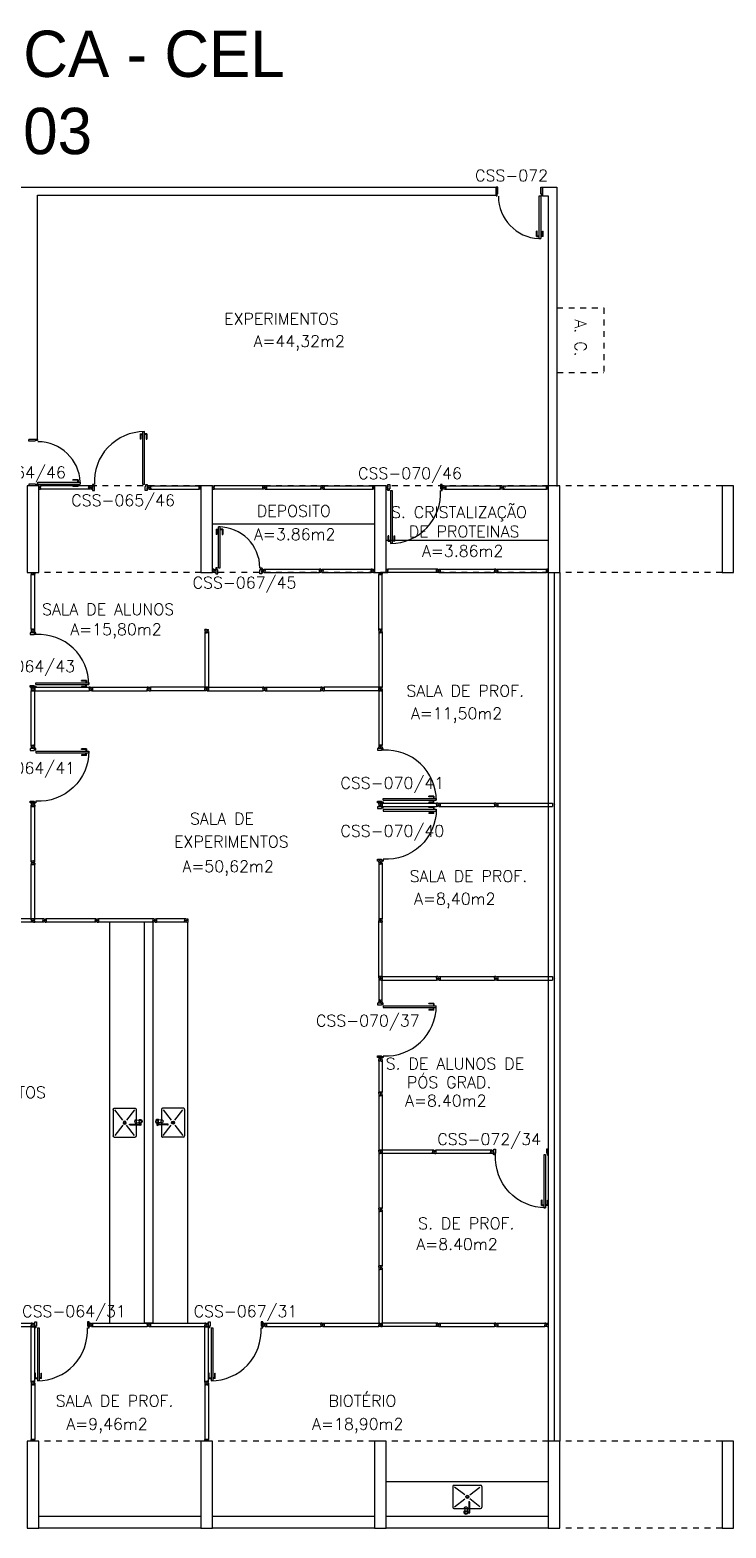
# Model space of a CAD drawing. Extents: x -248 to -11, y 347 to 447.
# Drawn here: x -171.22 to -159.2, y 389.07 to 414.95 of the extents above; entities that cross this region are included whole.
import ezdxf
from ezdxf.enums import TextEntityAlignment as Align

# ---------------------------------------------------------------- set-up
doc = ezdxf.new("R2010")
doc.units = 0
doc.header["$LTSCALE"] = 0.02
doc.header["$MEASUREMENT"] = 0
doc.linetypes.add('HIDDEN2', pattern=[0.1875, 0.125, -0.0625])
doc.layers.get('0').update_dxf_attribs({"linetype": 'CONTINUOUS'})
for name, color, linetype in [('ALV', 2, 'CONTINUOUS'), ('AREA', 2, 'CONTINUOUS'), ('BANC', 2, 'CONTINUOUS'), ('DIV', 2, 'CONTINUOUS'), ('EQUIP', 1, 'CONTINUOUS'), ('ESQ', 1, 'CONTINUOUS'), ('ESTR', 3, 'CONTINUOUS'), ('PROJ', 1, 'HIDDEN2'), ('TEXTO', 2, 'CONTINUOUS'), ('TEXTO-ENDEREÇO', 2, 'CONTINUOUS'), ('USO', 2, 'CONTINUOUS')]:
    doc.layers.add(name, color=color, linetype=linetype)
doc.styles.add('UNB-100', font='simplex.shx', dxfattribs={"height": 0.2})
doc.styles.add('UNB-100-1', font='simplex.shx', dxfattribs={"height": 0.2})

# ---------------------------------------------------------------- blocks, each defined once
blk = doc.blocks.new('PDV2D-SSS')
for p, q in [((-0.148, 0.925), (-0.108, 0.925)), ((-0.148, 0.925), (-0.148, 0.835)), ((-0.138, 0.835), (-0.148, 0.835)), ((-0.138, 0.915), (-0.108, 0.915)), ((-0.138, 0.915), (-0.138, 0.835)), ((-0.106, 0.965), (-0.076, 0.965)), ((-0.106, 0.05), (-0.106, 0.965)), ((-0.076, 0.05), (-0.076, 0.965)), ((-0.034, 0.925), (-0.074, 0.925)), ((-0.044, 0.915), (-0.074, 0.915)), ((-0.044, 0.915), (-0.044, 0.835)), ((-0.044, 0.835), (-0.034, 0.835)), ((-0.034, 0.925), (-0.034, 0.835)), ((-0.95, 0.05), (-0.97, 0.05)), ((-0.97, 0.05), (-0.97, 0.035)), ((-0.97, 0.035), (-0.97, -0.035)), ((-0.95, 0.02), (-0.95, 0.05)), ((-0.95, 0.02), (-0.94, 0.02)), ((-0.94, -0.05), (-0.94, 0.02)), ((-0.076, 0.05), (-0.106, 0.05)), ((-0.051, 0.02), (-0.061, 0.02)), ((-0.061, -0.05), (-0.061, 0.02)), ((-0.051, 0.05), (-0.031, 0.05)), ((-0.051, 0.02), (-0.051, 0.05)), ((-0.031, 0.05), (-0.031, -0.05)), ((-0.97, -0.035), (-0.97, -0.05)), ((-0.97, -0.05), (-0.94, -0.05)), ((-0.031, -0.05), (-0.061, -0.05))]:
    blk.add_line(p, q)
at = {"color": 1}
blk.add_arc((-0.076, 0.1), 0.865, 90, 183.3214, dxfattribs=at)
blk = doc.blocks.new('PILAR-SSS')
for points in [[(0.003, -26.452), (0.003, -27.952), (0.203, -27.952), (0.203, -26.452)], [(0.003, -42.962), (0.003, -44.462), (0.203, -44.462), (0.203, -42.962)]]:
    blk.add_lwpolyline(points, close=True)
blk = doc.blocks.new('DIVMT-SSS')
for p, q in [((-0.03, 0.008), (-0.03, 0.03)), ((-0.006, 0.03), (-0.03, 0.03)), ((-0.03, 0.008), (-0.02, 0.008)), ((-0.02, -0.008), (-0.02, 0.008)), ((-0.006, 0.02), (-0.006, 0.03)), ((0.006, 0.02), (-0.006, 0.02)), ((-0.005, 0), (0.005, 0)), ((0.005, 0), (-0.005, 0)), ((0, 0.005), (0, -0.005)), ((0, -0.005), (0, 0.005)), ((0.006, 0.03), (0.03, 0.03)), ((0.006, 0.02), (0.006, 0.03)), ((0.03, 0.008), (0.02, 0.008)), ((0.02, -0.008), (0.02, 0.008)), ((0.03, 0.008), (0.03, 0.03)), ((-0.03, -0.008), (-0.03, -0.03)), ((-0.03, -0.008), (-0.02, -0.008)), ((-0.03, -0.03), (-0.03, -0.97)), ((-0.03, -0.03), (-0.009, -0.03)), ((0.03, -0.03), (-0.03, -0.03)), ((-0.03, -0.03), (-0.006, -0.03)), ((-0.009, -0.03), (-0.027, -0.03)), ((-0.006, -0.02), (-0.006, -0.03)), ((-0.006, -0.02), (0.006, -0.02)), ((-0.006, -0.02), (-0.006, -0.03)), ((0.006, -0.02), (-0.006, -0.02)), ((0.005, -0.03), (-0.005, -0.03)), ((0.006, -0.02), (0.006, -0.03)), ((0.006, -0.02), (0.006, -0.03)), ((0.03, -0.03), (0.006, -0.03)), ((0.03, -0.008), (0.02, -0.008)), ((0.03, -0.008), (0.03, -0.03)), ((0.03, -0.03), (0.03, -0.97)), ((0.03, -0.97), (-0.03, -0.97)), ((-0.006, -0.98), (-0.006, -0.97)), ((-0.006, -0.98), (0.006, -0.98)), ((0.006, -1.001), (-0.006, -1.001)), ((0.005, -0.97), (-0.005, -0.97)), ((0, -0.994), (0, -1.007)), ((0, -1.02), (0, -1.021)), ((0.006, -0.98), (0.006, -0.97))]:
    blk.add_line(p, q)
blk = doc.blocks.new('INOXA1-P-SSS')
for p, q in [((0.043, 0.008), (0.043, -0.022)), ((0.062, 0.04), (0.071, 0.04)), ((0.131, 0.048), (0.076, 0.043)), ((0.131, -0.002), (0.076, 0.003)), ((0.12, 0.23), (0.12, 0.047)), ((0.22, 0.25), (0.14, 0.25)), ((0.15, 0.22), (0.287, 0.043)), ((0.5, 0.25), (0.22, 0.25)), ((0.353, 0.043), (0.49, 0.22)), ((0.52, 0.23), (0.52, -0.23)), ((0.22, -0.027), (0.054, -0.027)), ((0.22, -0.037), (0.054, -0.037)), ((0.063, -0.003), (0.063, -0.021)), ((0.12, -0.001), (0.12, -0.027)), ((0.12, -0.037), (0.12, -0.23)), ((0.22, -0.25), (0.14, -0.25)), ((0.15, -0.22), (0.287, -0.043)), ((0.231, -0.027), (0.22, -0.027)), ((0.231, -0.037), (0.22, -0.037)), ((0.5, -0.25), (0.22, -0.25)), ((0.353, -0.043), (0.49, -0.22))]:
    blk.add_line(p, q)
blk.add_lwpolyline([(0.076, 0.003), (0.072, 0.004), (0.069, 0.009), (0.067, 0.015), (0.066, 0.023), (0.067, 0.031), (0.069, 0.037), (0.072, 0.042), (0.076, 0.043)])
blk.add_lwpolyline([(0.131, 0.048), (0.137, 0.046), (0.143, 0.041), (0.147, 0.033), (0.148, 0.023), (0.147, 0.013), (0.143, 0.006), (0.137, 0), (0.131, -0.002), (0.125, 0), (0.119, 0.006), (0.115, 0.013), (0.114, 0.023), (0.115, 0.033), (0.119, 0.041), (0.125, 0.046)], close=True)
for radius in [0.0266, 0.0163]:
    blk.add_circle((0.32, 0), radius)
for centre, radius, start, end in [((0.054, 0.023), 0.0349, 36.1705, 252.2568), ((0.054, 0.023), 0.0189, 62.7367, 235.7375), ((0.073, -0.003), 0.01, 102.8285, 180), ((0.054, 0.023), 0.0349, 285.5373, 323.9987), ((0.14, 0.23), 0.02, 90, 180), ((0.5, 0.23), 0.02, 360, 90), ((0.054, -0.032), 0.0145, 20.161, 339.839), ((0.054, -0.032), 0.005, 90.0037, 269.9963), ((0.14, -0.23), 0.02, 180, 270), ((0.231, -0.032), 0.00738, 222.6559, 137.3441), ((0.231, -0.032), 0.005, 269.9935, 90.0065), ((0.5, -0.23), 0.02, 270, 360)]:
    blk.add_arc(centre, radius, start, end)
blk = doc.blocks.new('DIVINI-SSS')
for p, q in [((-0.02, 0), (-0.02, -0.008)), ((-0.02, 0), (0.001, 0)), ((-0.005, 0), (0.005, 0)), ((0, 0.005), (0, -0.005)), ((0.001, 0), (0.02, 0)), ((-0.03, -0.008), (-0.02, -0.008)), ((-0.03, -0.008), (-0.03, -0.028)), ((-0.03, -0.028), (-0.008, -0.028)), ((-0.03, -0.03), (0.03, -0.03)), ((-0.03, -0.975), (-0.03, -0.03)), ((-0.009, -0.03), (-0.027, -0.03)), ((-0.008, -0.019), (0.008, -0.019)), ((-0.008, -0.019), (-0.008, -0.028)), ((-0.006, -0.021), (-0.006, -0.03)), ((0.006, -0.021), (-0.006, -0.021)), ((-0.006, -0.023), (-0.006, -0.027)), ((-0.004, -0.021), (0.004, -0.021)), ((0.006, -0.021), (0.006, -0.03)), ((0.006, -0.023), (0.006, -0.027)), ((0.008, -0.019), (0.008, -0.028)), ((0.03, -0.028), (0.008, -0.028)), ((0.009, -0.03), (0.027, -0.03)), ((0.02, 0), (0.02, -0.008)), ((0.03, -0.008), (0.02, -0.008)), ((0.03, -0.008), (0.03, -0.028)), ((0.03, -0.975), (0.03, -0.03)), ((-0.03, -0.975), (0.03, -0.975)), ((-0.009, -0.975), (-0.027, -0.975)), ((-0.006, -0.985), (-0.006, -0.975)), ((0.006, -0.985), (-0.006, -0.985)), ((0.006, -1.01), (-0.006, -1.01)), ((0, -0.985), (0, -0.988)), ((0, -1.003), (0, -1.018)), ((0.006, -0.985), (0.006, -0.975)), ((0.03, -0.975), (0.009, -0.975)), ((0.009, -0.975), (0.027, -0.975))]:
    blk.add_line(p, q)
blk = doc.blocks.new('MTT-SSS')
for p, q in [((-0.008, 0.03), (-0.03, 0.03)), ((-0.03, 0.03), (-0.03, 0.006)), ((-0.0185, 0.006), (-0.03, 0.006)), ((-0.0185, -0.006), (-0.0185, 0.006)), ((-0.008, 0.03), (-0.008, 0.02)), ((-0.008, 0.02), (0.008, 0.02)), ((-0.0051, 0), (0.0051, 0)), ((0, -0.0051), (0, 0.0051)), ((0.008, 0.03), (0.03, 0.03)), ((0.008, 0.03), (0.008, 0.02)), ((0.0205, -0.006), (0.0205, 0.006)), ((0.0205, 0.006), (0.03, 0.006)), ((0.03, 0.006), (0.03, 0.03)), ((-0.03, -0.03), (-0.03, -0.006)), ((-0.0185, -0.006), (-0.03, -0.006)), ((-0.008, -0.03), (-0.03, -0.03)), ((-0.008, -0.02), (0.008, -0.02)), ((-0.008, -0.03), (-0.008, -0.02)), ((0.008, -0.03), (0.008, -0.02)), ((0.008, -0.03), (0.03, -0.03)), ((0.0205, -0.006), (0.03, -0.006)), ((0.03, -0.006), (0.03, -0.03))]:
    blk.add_line(p, q)
blk = doc.blocks.new('DIV-SSS')
for p, q in [((-0.005, 0), (0.005, 0)), ((0, 0.005), (0, -0.005)), ((-0.03, -0.03), (-0.03, -0.97)), ((0.03, -0.03), (-0.03, -0.03)), ((-0.03, -0.03), (-0.009, -0.03)), ((-0.009, -0.03), (-0.027, -0.03)), ((-0.006, -0.02), (0.006, -0.02)), ((-0.006, -0.02), (-0.006, -0.03)), ((-0.005, -0.022), (0.005, -0.022)), ((-0.005, -0.022), (-0.005, -0.029)), ((0.005, -0.029), (-0.005, -0.029)), ((0.005, -0.03), (-0.005, -0.03)), ((0.005, -0.022), (0.005, -0.029)), ((0.006, -0.02), (0.006, -0.03)), ((0.03, -0.03), (0.03, -0.97)), ((0.03, -0.97), (-0.03, -0.97)), ((0.007, -0.999), (-0.007, -0.999)), ((-0.006, -0.98), (-0.006, -0.97)), ((-0.006, -0.98), (0.006, -0.98)), ((0.005, -0.97), (-0.005, -0.97)), ((0, -0.991), (0, -1.006)), ((0.006, -0.98), (0.006, -0.97))]:
    blk.add_line(p, q)
blk = doc.blocks.new('PDV2E-SSS')
at = {"layer": 'DIV'}
for p, q in [((0.034, 0.925), (0.034, 0.835)), ((0.034, 0.925), (0.074, 0.925)), ((0.044, 0.835), (0.034, 0.835)), ((0.044, 0.915), (0.044, 0.835)), ((0.044, 0.915), (0.074, 0.915)), ((0.076, 0.05), (0.076, 0.965)), ((0.106, 0.965), (0.076, 0.965)), ((0.106, 0.05), (0.106, 0.965)), ((0.148, 0.925), (0.108, 0.925)), ((0.138, 0.915), (0.108, 0.915)), ((0.138, 0.915), (0.138, 0.835)), ((0.138, 0.835), (0.148, 0.835)), ((0.148, 0.925), (0.148, 0.835)), ((0.031, 0.05), (0.031, -0.05)), ((0.051, 0.05), (0.031, 0.05)), ((0.051, 0.02), (0.051, 0.05)), ((0.051, 0.02), (0.061, 0.02)), ((0.061, -0.05), (0.061, 0.02)), ((0.076, 0.05), (0.106, 0.05)), ((0.95, 0.02), (0.94, 0.02)), ((0.94, -0.05), (0.94, 0.02)), ((0.95, 0.02), (0.95, 0.05)), ((0.95, 0.05), (0.97, 0.05)), ((0.97, 0.05), (0.97, 0.035)), ((0.97, 0.035), (0.97, -0.035)), ((0.031, -0.05), (0.061, -0.05)), ((0.97, -0.05), (0.94, -0.05)), ((0.97, -0.035), (0.97, -0.05))]:
    blk.add_line(p, q, dxfattribs=at)
at = {"layer": 'DIV', "color": 1}
blk.add_arc((0.076, 0.1), 0.865, 356.6786, 90, dxfattribs=at)
blk = doc.blocks.new('PD80-SSS')
at = {"color": 1}
for p, q in [((-0.777, 0.01), (-0.777, -0.03)), ((-0.777, 0.01), (-0.687, 0.01)), ((-0.687, 0), (-0.687, 0.01)), ((-0.777, -0.105), (-0.777, -0.065)), ((-0.777, -0.105), (-0.687, -0.105)), ((-0.767, 0), (-0.767, -0.03)), ((-0.767, 0), (-0.687, 0)), ((-0.767, -0.095), (-0.767, -0.065)), ((-0.767, -0.095), (-0.687, -0.095)), ((-0.687, -0.095), (-0.687, -0.105))]:
    blk.add_line(p, q, dxfattribs=at)
at = {"color": 2}
for p, q in [((-0.075, 0), (0.075, 0)), ((0.075, -0.03), (0.075, 0)), ((-0.817, -0.065), (-0.817, -0.03)), ((-0.085, -0.03), (-0.817, -0.03)), ((-0.085, -0.065), (-0.817, -0.065)), ((-0.085, -0.03), (-0.085, -0.065)), ((-0.075, 0), (-0.075, -0.02)), ((-0.075, -0.02), (-0.04, -0.02)), ((-0.04, -0.03), (-0.04, -0.02)), ((-0.04, -0.03), (0.075, -0.03)), ((-0.04, -0.771), (0.075, -0.771)), ((-0.04, -0.771), (-0.04, -0.781)), ((0.075, -0.771), (0.075, -0.801)), ((-0.075, -0.781), (-0.04, -0.781)), ((-0.075, -0.801), (-0.075, -0.781)), ((-0.075, -0.801), (0.075, -0.801)), ((-0.075, -0.802), (0.075, -0.802))]:
    blk.add_line(p, q, dxfattribs=at)
at = {"color": 1}
blk.add_arc((-0.085, -0.03), 0.731, 182.6571, 270, dxfattribs=at)
blk = doc.blocks.new('PE80-SSS')
for p, q in [((0.075, 0), (-0.075, 0)), ((-0.075, -0.03), (-0.075, 0)), ((0.075, 0), (0.075, -0.02)), ((0.777, 0.01), (0.687, 0.01)), ((0.687, 0), (0.687, 0.01)), ((0.777, 0.01), (0.777, -0.03)), ((0.04, -0.03), (-0.075, -0.03)), ((0.075, -0.02), (0.04, -0.02)), ((0.04, -0.03), (0.04, -0.02)), ((0.085, -0.03), (0.817, -0.03)), ((0.085, -0.03), (0.085, -0.065)), ((0.085, -0.065), (0.817, -0.065)), ((0.767, 0), (0.687, 0)), ((0.767, -0.095), (0.687, -0.095)), ((0.687, -0.095), (0.687, -0.105)), ((0.777, -0.105), (0.687, -0.105)), ((0.767, 0), (0.767, -0.03)), ((0.767, -0.095), (0.767, -0.065)), ((0.777, -0.105), (0.777, -0.065)), ((0.817, -0.065), (0.817, -0.03)), ((0.04, -0.771), (-0.075, -0.771)), ((-0.075, -0.771), (-0.075, -0.801)), ((0.04, -0.771), (0.04, -0.781)), ((0.075, -0.801), (-0.075, -0.801)), ((0.075, -0.802), (-0.075, -0.802)), ((0.075, -0.781), (0.04, -0.781)), ((0.075, -0.801), (0.075, -0.781))]:
    blk.add_line(p, q)
blk.add_arc((0.085, -0.03), 0.731, 270, 357.3429)
blk = doc.blocks.new('MTT')
for p, q in [((-0.008, 0.03), (-0.03, 0.03)), ((-0.03, 0.03), (-0.03, 0.006)), ((-0.0185, 0.006), (-0.03, 0.006)), ((-0.0185, -0.006), (-0.0185, 0.006)), ((-0.008, 0.03), (-0.008, 0.02)), ((-0.008, 0.02), (0.008, 0.02)), ((-0.0051, 0), (0.0051, 0)), ((0, -0.0051), (0, 0.0051)), ((0.008, 0.03), (0.03, 0.03)), ((0.008, 0.03), (0.008, 0.02)), ((0.0205, -0.006), (0.0205, 0.006)), ((0.0205, 0.006), (0.03, 0.006)), ((0.03, 0.006), (0.03, 0.03)), ((-0.03, -0.03), (-0.03, -0.006)), ((-0.0185, -0.006), (-0.03, -0.006)), ((-0.008, -0.03), (-0.03, -0.03)), ((-0.008, -0.02), (0.008, -0.02)), ((-0.008, -0.03), (-0.008, -0.02)), ((0.008, -0.03), (0.008, -0.02)), ((0.008, -0.03), (0.03, -0.03)), ((0.0205, -0.006), (0.03, -0.006)), ((0.03, -0.006), (0.03, -0.03))]:
    blk.add_line(p, q)

msp = doc.modelspace()

# ---------------------------------------------------------------- linework, layer by layer
at = {"layer": 'ALV'}
for p, q in [((-178.265, 412.24), (-163.168, 412.24)), ((-163.168, 412.24), (-163.168, 412.09)), ((-162.366, 412.24), (-162.116, 412.24)), ((-162.366, 412.24), (-162.366, 412.09)), ((-162.116, 412.24), (-162.116, 407.068)), ((-171.091, 412.101), (-163.168, 412.101)), ((-171.091, 407.883), (-171.091, 412.101)), ((-162.366, 412.09), (-162.266, 412.09)), ((-162.266, 412.09), (-162.266, 407.068)), ((-169.241, 392.608), (-169.241, 399.537)), ((-169.091, 392.608), (-169.091, 399.537)), ((-169.091, 392.608), (-169.241, 392.608)), ((-168.266, 389.267), (-171.066, 389.267)), ((-165.266, 389.267), (-168.066, 389.267)), ((-162.266, 389.267), (-165.066, 389.267)), ((-168.266, 389.067), (-171.066, 389.067)), ((-165.266, 389.067), (-168.066, 389.067)), ((-162.266, 389.067), (-165.066, 389.067))]:
    msp.add_line(p, q, dxfattribs=at)
at = {"layer": 'BANC'}
for p, q in [((-168.066, 406.418), (-165.266, 406.418)), ((-165.066, 406.138), (-162.266, 406.137)), ((-169.841, 392.608), (-169.841, 399.537)), ((-168.491, 392.608), (-168.491, 399.537)), ((-162.266, 389.867), (-165.066, 389.867))]:
    msp.add_line(p, q, dxfattribs=at)
at = {"layer": 'DIV'}
for p, q in [((-171.072, 407.047), (-171.061, 407.047)), ((-171.066, 407.048), (-171.066, 407.067)), ((-171.066, 407.067), (-171.058, 407.067)), ((-171.066, 407.042), (-171.066, 407.053)), ((-171.066, 407.027), (-171.066, 407.048)), ((-171.066, 407.027), (-171.058, 407.027)), ((-171.058, 407.077), (-171.038, 407.077)), ((-171.058, 407.077), (-171.058, 407.067)), ((-171.058, 407.017), (-171.058, 407.027)), ((-171.058, 407.017), (-171.038, 407.017)), ((-171.048, 407.055), (-171.038, 407.055)), ((-171.048, 407.039), (-171.048, 407.055)), ((-171.048, 407.039), (-171.038, 407.039)), ((-171.046, 407.053), (-171.036, 407.053)), ((-171.046, 407.053), (-171.046, 407.041)), ((-171.046, 407.043), (-171.046, 407.051)), ((-171.046, 407.041), (-171.036, 407.041)), ((-171.044, 407.053), (-171.039, 407.053)), ((-171.044, 407.041), (-171.039, 407.041)), ((-171.038, 407.077), (-171.038, 407.055)), ((-171.038, 407.017), (-171.038, 407.039)), ((-170.201, 407.078), (-171.036, 407.077)), ((-171.036, 407.017), (-171.036, 407.077)), ((-171.036, 407.056), (-171.036, 407.074)), ((-171.036, 407.038), (-171.036, 407.02)), ((-170.201, 407.018), (-171.036, 407.017)), ((-170.226, 407.052), (-170.223, 407.052)), ((-170.201, 407.078), (-170.201, 407.057)), ((-170.201, 407.018), (-170.201, 407.078)), ((-170.201, 407.057), (-170.201, 407.075)), ((-170.192, 407.054), (-170.201, 407.054)), ((-170.192, 407.042), (-170.201, 407.042)), ((-170.201, 407.039), (-170.201, 407.021)), ((-170.174, 407.078), (-170.196, 407.078)), ((-170.196, 407.054), (-170.196, 407.078)), ((-170.187, 407.054), (-170.196, 407.054)), ((-170.187, 407.042), (-170.196, 407.042)), ((-170.196, 407.042), (-170.196, 407.018)), ((-170.174, 407.018), (-170.196, 407.018)), ((-170.192, 407.054), (-170.192, 407.042)), ((-170.192, 407.048), (-170.189, 407.048)), ((-170.187, 407.054), (-170.187, 407.042)), ((-170.174, 407.078), (-170.174, 407.068)), ((-170.158, 407.068), (-170.174, 407.068)), ((-170.174, 407.048), (-170.159, 407.048)), ((-170.158, 407.028), (-170.174, 407.028)), ((-170.174, 407.018), (-170.174, 407.028)), ((-170.161, 407.048), (-170.172, 407.048)), ((-170.172, 407.048), (-170.161, 407.048)), ((-170.166, 407.054), (-170.166, 407.042)), ((-170.166, 407.053), (-170.166, 407.043)), ((-170.166, 407.043), (-170.166, 407.053)), ((-170.158, 407.078), (-170.158, 407.068)), ((-170.158, 407.078), (-170.136, 407.078)), ((-170.158, 407.018), (-170.158, 407.028)), ((-170.158, 407.018), (-170.136, 407.018)), ((-170.146, 407.054), (-170.146, 407.042)), ((-170.146, 407.054), (-170.136, 407.054)), ((-170.146, 407.042), (-170.146, 407.054)), ((-170.146, 407.054), (-170.136, 407.054)), ((-170.146, 407.042), (-170.136, 407.042)), ((-170.146, 407.042), (-170.136, 407.042)), ((-170.136, 407.078), (-170.136, 407.054)), ((-170.136, 407.078), (-170.136, 407.018)), ((-170.136, 407.053), (-170.136, 407.043)), ((-170.136, 407.018), (-170.136, 407.042)), ((-170.136, 407.039), (-170.136, 407.021)), ((-170.136, 407.018), (-170.136, 407.039)), ((-169.147, 407.048), (-169.146, 407.048)), ((-169.141, 407.048), (-169.144, 407.048)), ((-169.141, 407.054), (-169.131, 407.054)), ((-169.141, 407.054), (-169.141, 407.042)), ((-169.141, 407.042), (-169.131, 407.042)), ((-169.131, 407.018), (-169.131, 407.078)), ((-169.131, 407.078), (-168.296, 407.077)), ((-169.131, 407.078), (-169.131, 407.057)), ((-169.131, 407.057), (-169.131, 407.075)), ((-169.131, 407.039), (-169.131, 407.021)), ((-169.131, 407.018), (-168.296, 407.017)), ((-169.107, 407.052), (-169.11, 407.052)), ((-168.296, 407.017), (-168.296, 407.077)), ((-168.296, 407.056), (-168.296, 407.074)), ((-168.287, 407.053), (-168.296, 407.053)), ((-168.287, 407.041), (-168.296, 407.041)), ((-168.296, 407.038), (-168.296, 407.02)), ((-168.294, 407.077), (-168.294, 407.055)), ((-168.274, 407.077), (-168.294, 407.077)), ((-168.285, 407.055), (-168.294, 407.055)), ((-168.294, 407.017), (-168.294, 407.039)), ((-168.285, 407.039), (-168.294, 407.039)), ((-168.274, 407.017), (-168.294, 407.017)), ((-168.289, 407.053), (-168.293, 407.053)), ((-168.289, 407.041), (-168.293, 407.041)), ((-168.287, 407.053), (-168.287, 407.041)), ((-168.287, 407.043), (-168.287, 407.051)), ((-168.285, 407.039), (-168.285, 407.055)), ((-168.274, 407.077), (-168.274, 407.067)), ((-168.266, 407.067), (-168.274, 407.067)), ((-168.266, 407.027), (-168.274, 407.027)), ((-168.274, 407.017), (-168.274, 407.027)), ((-168.261, 407.047), (-168.272, 407.047)), ((-168.266, 407.048), (-168.266, 407.067)), ((-168.266, 407.042), (-168.266, 407.053)), ((-168.266, 407.027), (-168.266, 407.048)), ((-168.072, 407.047), (-168.061, 407.047)), ((-168.066, 407.067), (-168.058, 407.067)), ((-168.066, 407.048), (-168.066, 407.067)), ((-168.066, 407.042), (-168.066, 407.053)), ((-168.066, 407.027), (-168.066, 407.048)), ((-168.066, 407.027), (-168.058, 407.027)), ((-168.058, 407.077), (-168.058, 407.067)), ((-168.058, 407.077), (-168.038, 407.077)), ((-168.058, 407.017), (-168.058, 407.027)), ((-168.058, 407.017), (-168.038, 407.017)), ((-168.048, 407.039), (-168.048, 407.055)), ((-168.048, 407.055), (-168.038, 407.055)), ((-168.048, 407.039), (-168.038, 407.039)), ((-168.046, 407.053), (-168.046, 407.041)), ((-168.046, 407.053), (-168.036, 407.053)), ((-168.046, 407.043), (-168.046, 407.051)), ((-168.046, 407.041), (-168.036, 407.041)), ((-168.044, 407.053), (-168.039, 407.053)), ((-168.044, 407.041), (-168.039, 407.041)), ((-168.038, 407.077), (-168.038, 407.055)), ((-168.038, 407.017), (-168.038, 407.039)), ((-167.196, 407.078), (-168.036, 407.077)), ((-168.036, 407.017), (-168.036, 407.077)), ((-168.036, 407.056), (-168.036, 407.074)), ((-168.036, 407.038), (-168.036, 407.02)), ((-167.196, 407.018), (-168.036, 407.017)), ((-167.196, 407.018), (-167.196, 407.078)), ((-167.196, 407.078), (-167.196, 407.057)), ((-167.196, 407.057), (-167.196, 407.075)), ((-167.187, 407.054), (-167.196, 407.054)), ((-167.187, 407.042), (-167.196, 407.042)), ((-167.196, 407.039), (-167.196, 407.021)), ((-167.187, 407.054), (-167.187, 407.042)), ((-167.187, 407.048), (-167.184, 407.048)), ((-167.174, 407.048), (-167.159, 407.048)), ((-167.166, 407.054), (-167.166, 407.042)), ((-166.145, 407.048), (-166.148, 407.048)), ((-166.145, 407.054), (-166.145, 407.042)), ((-166.145, 407.054), (-166.136, 407.054)), ((-166.145, 407.042), (-166.136, 407.042)), ((-166.136, 407.078), (-166.136, 407.057)), ((-166.136, 407.078), (-165.296, 407.077)), ((-166.136, 407.018), (-166.136, 407.078)), ((-166.136, 407.057), (-166.136, 407.075)), ((-166.136, 407.039), (-166.136, 407.021)), ((-166.136, 407.018), (-165.296, 407.017)), ((-165.296, 407.017), (-165.296, 407.077)), ((-165.296, 407.056), (-165.296, 407.074)), ((-165.287, 407.053), (-165.296, 407.053)), ((-165.287, 407.041), (-165.296, 407.041)), ((-165.296, 407.038), (-165.296, 407.02)), ((-165.274, 407.077), (-165.294, 407.077)), ((-165.294, 407.077), (-165.294, 407.055)), ((-165.285, 407.055), (-165.294, 407.055)), ((-165.285, 407.039), (-165.294, 407.039)), ((-165.294, 407.017), (-165.294, 407.039)), ((-165.274, 407.017), (-165.294, 407.017)), ((-165.289, 407.053), (-165.293, 407.053)), ((-165.289, 407.041), (-165.293, 407.041)), ((-165.287, 407.053), (-165.287, 407.041)), ((-165.287, 407.043), (-165.287, 407.051)), ((-165.285, 407.039), (-165.285, 407.055)), ((-165.274, 407.077), (-165.274, 407.067)), ((-165.266, 407.067), (-165.274, 407.067)), ((-165.274, 407.017), (-165.274, 407.027)), ((-165.266, 407.027), (-165.274, 407.027)), ((-165.261, 407.047), (-165.272, 407.047)), ((-165.266, 407.048), (-165.266, 407.067)), ((-165.266, 407.042), (-165.266, 407.053)), ((-165.266, 407.027), (-165.266, 407.048)), ((-165.072, 407.047), (-165.061, 407.047)), ((-165.066, 407.048), (-165.066, 407.067)), ((-165.066, 407.067), (-165.058, 407.067)), ((-165.066, 407.042), (-165.066, 407.053)), ((-165.066, 407.027), (-165.066, 407.048)), ((-165.066, 407.027), (-165.058, 407.027)), ((-165.058, 407.077), (-165.038, 407.077)), ((-165.058, 407.077), (-165.058, 407.067)), ((-165.058, 407.017), (-165.058, 407.027)), ((-165.058, 407.017), (-165.038, 407.017)), ((-165.048, 407.055), (-165.038, 407.055)), ((-165.048, 407.039), (-165.048, 407.055)), ((-165.048, 407.039), (-165.038, 407.039)), ((-165.046, 407.053), (-165.036, 407.053)), ((-165.046, 407.053), (-165.046, 407.041)), ((-165.046, 407.043), (-165.046, 407.051)), ((-165.046, 407.041), (-165.036, 407.041)), ((-165.044, 407.053), (-165.039, 407.053)), ((-165.044, 407.041), (-165.039, 407.041)), ((-165.038, 407.077), (-165.038, 407.055)), ((-165.038, 407.017), (-165.038, 407.039)), ((-165.036, 407.017), (-165.036, 407.077)), ((-165.036, 407.056), (-165.036, 407.074)), ((-165.036, 407.038), (-165.036, 407.02)), ((-163.06, 407.048), (-163.074, 407.048)), ((-163.067, 407.054), (-163.067, 407.042)), ((-163.041, 407.048), (-163.044, 407.048)), ((-163.041, 407.054), (-163.032, 407.054)), ((-163.041, 407.054), (-163.041, 407.042)), ((-163.041, 407.042), (-163.032, 407.042)), ((-163.032, 407.018), (-163.032, 407.078)), ((-163.032, 407.078), (-162.296, 407.077)), ((-163.032, 407.078), (-163.032, 407.057)), ((-163.032, 407.057), (-163.032, 407.075)), ((-163.032, 407.039), (-163.032, 407.021)), ((-163.032, 407.018), (-162.296, 407.017)), ((-163.008, 407.052), (-163.01, 407.052)), ((-162.296, 407.017), (-162.296, 407.077)), ((-162.296, 407.056), (-162.296, 407.074)), ((-162.287, 407.053), (-162.296, 407.053)), ((-162.287, 407.041), (-162.296, 407.041)), ((-162.296, 407.038), (-162.296, 407.02)), ((-162.294, 407.077), (-162.294, 407.055)), ((-162.274, 407.077), (-162.294, 407.077)), ((-162.285, 407.055), (-162.294, 407.055)), ((-162.294, 407.017), (-162.294, 407.039)), ((-162.285, 407.039), (-162.294, 407.039)), ((-162.274, 407.017), (-162.294, 407.017)), ((-162.289, 407.053), (-162.293, 407.053)), ((-162.289, 407.041), (-162.293, 407.041)), ((-162.287, 407.053), (-162.287, 407.041)), ((-162.287, 407.043), (-162.287, 407.051)), ((-162.285, 407.039), (-162.285, 407.055)), ((-162.274, 407.077), (-162.274, 407.067)), ((-162.266, 407.067), (-162.274, 407.067)), ((-162.266, 407.027), (-162.274, 407.027)), ((-162.274, 407.017), (-162.274, 407.027)), ((-162.261, 407.047), (-162.272, 407.047)), ((-162.266, 407.048), (-162.266, 407.067)), ((-162.266, 407.042), (-162.266, 407.053)), ((-162.266, 407.027), (-162.266, 407.048)), ((-168.004, 406.327), (-168.004, 406.237)), ((-168.004, 406.327), (-167.964, 406.327)), ((-167.994, 406.237), (-168.003, 406.237)), ((-167.994, 406.317), (-167.994, 406.237)), ((-167.994, 406.317), (-167.964, 406.317)), ((-167.961, 405.658), (-167.961, 406.367)), ((-167.931, 406.367), (-167.961, 406.367)), ((-167.931, 405.658), (-167.931, 406.367)), ((-167.889, 406.327), (-167.929, 406.327)), ((-167.899, 406.317), (-167.929, 406.317)), ((-167.899, 406.317), (-167.899, 406.237)), ((-167.899, 406.237), (-167.889, 406.237)), ((-167.889, 406.327), (-167.889, 406.237)), ((-168.006, 405.657), (-168.006, 405.557)), ((-167.986, 405.657), (-168.006, 405.657)), ((-167.986, 405.627), (-167.986, 405.657)), ((-167.961, 405.658), (-167.931, 405.658)), ((-167.236, 405.627), (-167.236, 405.657)), ((-167.236, 405.657), (-167.216, 405.657)), ((-167.216, 405.657), (-167.216, 405.642)), ((-168.006, 405.557), (-167.976, 405.557)), ((-167.986, 405.627), (-167.976, 405.627)), ((-167.976, 405.557), (-167.976, 405.627)), ((-167.236, 405.627), (-167.246, 405.627)), ((-167.246, 405.557), (-167.246, 405.627)), ((-167.216, 405.557), (-167.246, 405.557)), ((-167.216, 405.642), (-167.216, 405.572)), ((-167.216, 405.572), (-167.216, 405.557)), ((-166.217, 405.613), (-166.217, 405.637)), ((-166.195, 405.637), (-166.217, 405.637)), ((-166.207, 405.613), (-166.217, 405.613)), ((-166.207, 405.601), (-166.217, 405.601)), ((-166.217, 405.601), (-166.217, 405.577)), ((-166.195, 405.577), (-166.217, 405.577)), ((-166.207, 405.601), (-166.207, 405.613)), ((-166.195, 405.637), (-166.195, 405.627)), ((-166.179, 405.627), (-166.195, 405.627)), ((-166.179, 405.587), (-166.195, 405.587)), ((-166.195, 405.577), (-166.195, 405.587)), ((-166.182, 405.607), (-166.192, 405.607)), ((-166.192, 405.607), (-166.182, 405.607)), ((-166.187, 405.602), (-166.187, 405.613)), ((-166.187, 405.613), (-166.187, 405.602)), ((-166.179, 405.637), (-166.179, 405.627)), ((-166.179, 405.637), (-166.157, 405.637)), ((-166.179, 405.577), (-166.179, 405.587)), ((-166.179, 405.577), (-166.157, 405.577)), ((-166.166, 405.601), (-166.166, 405.613)), ((-166.166, 405.613), (-166.157, 405.613)), ((-166.166, 405.613), (-166.166, 405.601)), ((-166.166, 405.613), (-166.157, 405.613)), ((-166.166, 405.601), (-166.157, 405.601)), ((-166.166, 405.601), (-166.157, 405.601)), ((-166.157, 405.637), (-166.157, 405.613)), ((-166.157, 405.577), (-166.157, 405.637)), ((-166.157, 405.637), (-166.157, 405.616)), ((-166.157, 405.637), (-165.327, 405.637)), ((-166.157, 405.616), (-166.157, 405.634)), ((-166.157, 405.602), (-166.157, 405.612)), ((-166.157, 405.577), (-166.157, 405.601)), ((-166.157, 405.577), (-165.327, 405.577)), ((-165.327, 405.577), (-165.327, 405.637)), ((-165.318, 405.613), (-165.327, 405.613)), ((-165.327, 405.602), (-165.327, 405.612)), ((-165.318, 405.601), (-165.327, 405.601)), ((-165.318, 405.613), (-165.318, 405.601)), ((-165.304, 405.607), (-165.29, 405.607)), ((-165.296, 405.601), (-165.296, 405.614)), ((-165.277, 405.607), (-165.276, 405.607)), ((-165.072, 405.607), (-165.061, 405.607)), ((-165.066, 405.608), (-165.066, 405.627)), ((-165.066, 405.627), (-165.058, 405.627)), ((-165.066, 405.602), (-165.066, 405.613)), ((-165.066, 405.587), (-165.066, 405.608)), ((-165.066, 405.587), (-165.058, 405.587)), ((-165.058, 405.637), (-165.038, 405.637)), ((-165.058, 405.637), (-165.058, 405.627)), ((-165.058, 405.577), (-165.058, 405.587)), ((-165.058, 405.577), (-165.038, 405.577)), ((-165.048, 405.615), (-165.038, 405.615)), ((-165.048, 405.599), (-165.048, 405.615)), ((-165.048, 405.599), (-165.038, 405.599)), ((-165.046, 405.613), (-165.036, 405.613)), ((-165.046, 405.613), (-165.046, 405.601)), ((-165.046, 405.603), (-165.046, 405.611)), ((-165.046, 405.601), (-165.036, 405.601)), ((-165.044, 405.613), (-165.039, 405.613)), ((-165.044, 405.601), (-165.039, 405.601)), ((-165.038, 405.637), (-165.038, 405.615)), ((-165.038, 405.577), (-165.038, 405.599)), ((-164.196, 405.638), (-165.036, 405.637)), ((-165.036, 405.577), (-165.036, 405.637)), ((-165.036, 405.616), (-165.036, 405.634)), ((-165.036, 405.598), (-165.036, 405.58)), ((-164.196, 405.578), (-165.036, 405.577)), ((-164.196, 405.638), (-164.196, 405.617)), ((-164.196, 405.578), (-164.196, 405.638)), ((-164.196, 405.617), (-164.196, 405.635)), ((-164.187, 405.614), (-164.196, 405.614)), ((-164.187, 405.602), (-164.196, 405.602)), ((-164.196, 405.599), (-164.196, 405.581)), ((-164.187, 405.614), (-164.187, 405.602)), ((-164.187, 405.608), (-164.184, 405.608)), ((-164.174, 405.608), (-164.159, 405.608)), ((-164.166, 405.614), (-164.166, 405.602)), ((-163.145, 405.608), (-163.148, 405.608)), ((-163.145, 405.614), (-163.145, 405.602)), ((-163.145, 405.614), (-163.136, 405.614)), ((-163.145, 405.602), (-163.136, 405.602)), ((-163.136, 405.638), (-163.136, 405.617)), ((-163.136, 405.638), (-162.296, 405.637)), ((-163.136, 405.578), (-163.136, 405.638)), ((-163.136, 405.617), (-163.136, 405.635)), ((-163.136, 405.599), (-163.136, 405.581)), ((-163.136, 405.578), (-162.296, 405.577)), ((-162.296, 405.577), (-162.296, 405.637)), ((-162.296, 405.616), (-162.296, 405.634)), ((-162.287, 405.613), (-162.296, 405.613)), ((-162.287, 405.601), (-162.296, 405.601)), ((-162.296, 405.598), (-162.296, 405.58)), ((-162.294, 405.637), (-162.294, 405.615)), ((-162.274, 405.637), (-162.294, 405.637)), ((-162.285, 405.615), (-162.294, 405.615)), ((-162.294, 405.577), (-162.294, 405.599)), ((-162.285, 405.599), (-162.294, 405.599)), ((-162.274, 405.577), (-162.294, 405.577)), ((-162.289, 405.613), (-162.293, 405.613)), ((-162.289, 405.601), (-162.293, 405.601)), ((-162.287, 405.613), (-162.287, 405.601)), ((-162.287, 405.603), (-162.287, 405.611)), ((-162.285, 405.599), (-162.285, 405.615)), ((-162.274, 405.637), (-162.274, 405.627)), ((-162.266, 405.627), (-162.274, 405.627)), ((-162.266, 405.587), (-162.274, 405.587)), ((-162.274, 405.577), (-162.274, 405.587)), ((-162.261, 405.607), (-162.272, 405.607)), ((-162.266, 405.608), (-162.266, 405.627)), ((-162.266, 405.602), (-162.266, 405.613)), ((-162.266, 405.587), (-162.266, 405.608)), ((-170.095, 399.597), (-170.936, 399.597)), ((-170.936, 399.597), (-170.936, 399.537)), ((-170.095, 399.537), (-170.936, 399.537)), ((-170.095, 399.597), (-170.095, 399.573)), ((-170.073, 399.597), (-170.095, 399.597)), ((-170.095, 399.597), (-170.095, 399.537)), ((-170.086, 399.573), (-170.095, 399.573)), ((-170.086, 399.573), (-170.095, 399.573)), ((-170.095, 399.572), (-170.095, 399.562)), ((-170.086, 399.561), (-170.095, 399.561)), ((-170.095, 399.537), (-170.095, 399.561)), ((-170.086, 399.561), (-170.095, 399.561)), ((-170.095, 399.558), (-170.095, 399.54)), ((-170.095, 399.537), (-170.095, 399.558)), ((-170.073, 399.537), (-170.095, 399.537)), ((-170.086, 399.573), (-170.086, 399.561)), ((-170.086, 399.561), (-170.086, 399.573)), ((-170.073, 399.597), (-170.073, 399.587)), ((-170.073, 399.587), (-170.057, 399.587)), ((-170.073, 399.537), (-170.073, 399.547)), ((-170.073, 399.547), (-170.057, 399.547)), ((-170.071, 399.567), (-170.06, 399.567)), ((-170.06, 399.567), (-170.071, 399.567)), ((-170.065, 399.572), (-170.065, 399.562)), ((-170.065, 399.562), (-170.065, 399.572)), ((-170.057, 399.597), (-170.057, 399.587)), ((-170.057, 399.597), (-170.035, 399.597)), ((-170.057, 399.537), (-170.057, 399.547)), ((-170.057, 399.537), (-170.035, 399.537)), ((-170.045, 399.573), (-170.045, 399.561)), ((-170.045, 399.573), (-170.035, 399.573)), ((-170.045, 399.561), (-170.035, 399.561)), ((-170.035, 399.573), (-170.035, 399.597)), ((-170.035, 399.561), (-170.035, 399.537)), ((-169.091, 399.537), (-169.241, 399.537)), ((-169.057, 399.567), (-169.072, 399.567)), ((-169.065, 399.574), (-169.065, 399.56)), ((-169.046, 399.573), (-169.036, 399.573)), ((-169.046, 399.561), (-169.046, 399.573)), ((-169.046, 399.561), (-169.036, 399.561)), ((-168.551, 399.597), (-169.036, 399.597)), ((-169.036, 399.597), (-169.036, 399.537)), ((-169.036, 399.572), (-169.036, 399.562)), ((-168.551, 399.537), (-169.036, 399.537)), ((-168.551, 399.597), (-168.551, 399.537)), ((-168.541, 399.573), (-168.551, 399.573)), ((-168.551, 399.572), (-168.551, 399.562)), ((-168.541, 399.561), (-168.551, 399.561)), ((-168.551, 399.558), (-168.551, 399.54)), ((-168.551, 399.537), (-168.551, 399.558)), ((-168.542, 399.572), (-168.55, 399.572)), ((-168.55, 399.572), (-168.55, 399.562)), ((-168.542, 399.562), (-168.55, 399.562)), ((-168.542, 399.562), (-168.542, 399.572)), ((-168.541, 399.561), (-168.541, 399.573)), ((-168.516, 399.567), (-168.526, 399.567)), ((-168.521, 399.562), (-168.521, 399.572)), ((-168.5, 399.573), (-168.491, 399.573)), ((-168.5, 399.561), (-168.5, 399.573)), ((-168.5, 399.561), (-168.491, 399.561)), ((-168.491, 399.597), (-168.491, 399.537)), ((-168.491, 399.572), (-168.491, 399.562)), ((-165.196, 398.536), (-165.196, 398.196)), ((-165.136, 398.196), (-165.136, 398.536)), ((-165.196, 397.137), (-165.196, 396.597)), ((-165.136, 397.137), (-165.136, 396.597)), ((-165.136, 396.597), (-165.196, 396.597)), ((-165.172, 396.588), (-165.172, 396.597)), ((-165.172, 396.588), (-165.16, 396.588)), ((-165.161, 396.597), (-165.171, 396.597)), ((-165.16, 396.588), (-165.16, 396.597)), ((-165.136, 395.597), (-165.136, 395.537)), ((-164.266, 395.597), (-165.136, 395.597)), ((-164.266, 395.597), (-164.266, 395.537)), ((-164.266, 395.537), (-165.136, 395.537)), ((-163.174, 392.608), (-163.196, 392.608)), ((-163.196, 392.584), (-163.196, 392.608)), ((-163.186, 392.584), (-163.196, 392.584)), ((-163.186, 392.572), (-163.196, 392.572)), ((-163.196, 392.572), (-163.196, 392.548)), ((-163.174, 392.548), (-163.196, 392.548)), ((-163.186, 392.584), (-163.186, 392.572)), ((-163.174, 392.608), (-163.174, 392.598)), ((-163.158, 392.598), (-163.174, 392.598)), ((-163.158, 392.558), (-163.174, 392.558)), ((-163.174, 392.548), (-163.174, 392.558)), ((-163.161, 392.578), (-163.171, 392.578)), ((-163.171, 392.578), (-163.161, 392.578)), ((-163.166, 392.583), (-163.166, 392.573)), ((-163.166, 392.573), (-163.166, 392.583)), ((-163.158, 392.608), (-163.158, 392.598)), ((-163.158, 392.608), (-163.136, 392.608)), ((-163.158, 392.548), (-163.158, 392.558)), ((-163.158, 392.548), (-163.136, 392.548)), ((-163.145, 392.584), (-163.145, 392.572)), ((-163.145, 392.584), (-163.136, 392.584)), ((-163.145, 392.572), (-163.145, 392.584)), ((-163.145, 392.584), (-163.136, 392.584)), ((-163.145, 392.572), (-163.136, 392.572)), ((-163.145, 392.572), (-163.136, 392.572)), ((-163.136, 392.608), (-163.136, 392.584)), ((-163.136, 392.608), (-163.136, 392.548)), ((-163.136, 392.608), (-162.326, 392.608)), ((-163.136, 392.583), (-163.136, 392.573)), ((-163.136, 392.548), (-163.136, 392.572)), ((-163.136, 392.569), (-163.136, 392.551)), ((-163.136, 392.548), (-163.136, 392.569)), ((-163.136, 392.548), (-162.326, 392.548)), ((-162.326, 392.608), (-162.326, 392.548)), ((-162.326, 392.608), (-162.326, 392.584)), ((-162.304, 392.608), (-162.326, 392.608)), ((-162.326, 392.608), (-162.326, 392.548)), ((-162.317, 392.584), (-162.326, 392.584)), ((-162.317, 392.584), (-162.326, 392.584)), ((-162.317, 392.584), (-162.326, 392.584)), ((-162.326, 392.583), (-162.326, 392.573)), ((-162.326, 392.583), (-162.326, 392.573)), ((-162.317, 392.572), (-162.326, 392.572)), ((-162.317, 392.572), (-162.326, 392.572)), ((-162.326, 392.548), (-162.326, 392.572)), ((-162.317, 392.572), (-162.326, 392.572)), ((-162.326, 392.569), (-162.326, 392.551)), ((-162.326, 392.548), (-162.326, 392.569)), ((-162.304, 392.548), (-162.326, 392.548)), ((-162.317, 392.572), (-162.317, 392.584)), ((-162.317, 392.584), (-162.317, 392.572)), ((-162.317, 392.572), (-162.317, 392.584)), ((-162.304, 392.608), (-162.304, 392.598)), ((-162.304, 392.598), (-162.288, 392.598)), ((-162.304, 392.548), (-162.304, 392.558)), ((-162.304, 392.558), (-162.288, 392.558)), ((-162.302, 392.578), (-162.291, 392.578)), ((-162.291, 392.578), (-162.302, 392.578)), ((-162.296, 392.583), (-162.296, 392.573)), ((-162.296, 392.573), (-162.296, 392.583)), ((-162.288, 392.608), (-162.288, 392.598)), ((-162.288, 392.608), (-162.266, 392.608)), ((-162.288, 392.548), (-162.288, 392.558)), ((-162.288, 392.548), (-162.266, 392.548)), ((-162.277, 392.578), (-162.276, 392.578)), ((-162.276, 392.584), (-162.276, 392.572)), ((-162.276, 392.584), (-162.266, 392.584)), ((-162.276, 392.572), (-162.266, 392.572)), ((-162.266, 392.584), (-162.266, 392.608)), ((-162.266, 392.572), (-162.266, 392.548))]:
    msp.add_line(p, q, dxfattribs=at)
msp.add_arc((-167.964, 405.651), 0.717, 0.5492, 89.8025, dxfattribs=at)
at = {"layer": 'ESQ'}
for p, q in [((-162.266, 405.577), (-162.266, 390.567)), ((-162.166, 405.577), (-162.166, 390.567)), ((-162.066, 405.577), (-162.066, 390.567))]:
    msp.add_line(p, q, dxfattribs=at)
at = {"layer": 'PROJ'}
for p, q in [((-162.113, 410.15), (-161.308, 410.15)), ((-161.308, 410.15), (-161.308, 409.038)), ((-162.112, 409.038), (-161.308, 409.038)), ((-168.266, 407.077), (-171.066, 407.077)), ((-165.266, 407.077), (-168.066, 407.077)), ((-162.266, 407.077), (-165.066, 407.077)), ((-159.266, 407.077), (-162.066, 407.077)), ((-168.266, 405.577), (-171.066, 405.577)), ((-165.266, 405.577), (-168.066, 405.577)), ((-162.266, 405.577), (-165.326, 405.577)), ((-159.266, 405.577), (-162.066, 405.577)), ((-168.266, 390.567), (-171.066, 390.567)), ((-165.266, 390.567), (-168.066, 390.567)), ((-162.266, 390.567), (-165.066, 390.567)), ((-159.266, 390.567), (-162.066, 390.567)), ((-159.266, 389.067), (-162.066, 389.067))]:
    msp.add_line(p, q, dxfattribs=at)

# ---------------------------------------------------------------- block references
at = {"layer": 'DIV'}
for name, p in [('PDV2D-SSS', (-169.166, 407.048)), ('MTT-SSS', (-169.166, 407.048)), ('MTT-SSS', (-166.166, 407.048)), ('MTT-SSS', (-163.066, 407.048)), ('MTT-SSS', (-163.166, 405.608)), ('MTT-SSS', (-169.166, 403.567)), ('MTT-SSS', (-166.166, 403.567)), ('MTT-SSS', (-165.166, 402.567)), ('MTT-SSS', (-170.966, 399.567)), ('MTT-SSS', (-168.521, 399.567)), ('MTT-SSS', (-165.166, 399.567)), ('MTT-SSS', (-164.236, 395.567)), ('MTT-SSS', (-171.166, 392.578)), ('MTT-SSS', (-168.166, 392.578)), ('MTT-SSS', (-165.166, 392.578))]:
    msp.add_blockref(name, p, dxfattribs=at)
for name, p, rotation in [('DIVMT-SSS', (-167.166, 407.048), 89.99999997649687), ('PDV2D-SSS', (-165.067, 407.047), 180), ('DIVMT-SSS', (-164.067, 407.048), 89.99999997649687), ('DIVINI-SSS', (-171.166, 405.577), 359.9999999764968), ('DIVINI-SSS', (-165.166, 405.577), 359.9999999764968), ('DIVMT-SSS', (-164.166, 405.608), 89.99999997649687), ('PDV2D-SSS', (-171.166, 403.566), 269.9999999764969), ('MTT', (-171.166, 404.567), 359.9999999999999), ('DIVMT-SSS', (-168.166, 404.567), 359.9999999764968), ('DIVMT-SSS', (-165.166, 404.567), 359.9999999764968), ('DIVMT-SSS', (-171.166, 403.567), 89.99999997649687), ('DIVMT-SSS', (-171.166, 402.566), 179.9999999529937), ('DIVMT-SSS', (-170.166, 403.567), 89.99999997649687), ('DIVMT-SSS', (-168.166, 403.567), 89.99999997649687), ('DIVMT-SSS', (-167.166, 403.567), 89.99999997649687), ('DIVMT-SSS', (-165.166, 403.567), 359.9999999764968), ('PDV2D-SSS', (-165.166, 401.567), 269.9999999764969), ('DIVMT-SSS', (-171.166, 400.565), 179.9999999529937), ('DIVMT-SSS', (-165.166, 401.565), 89.99999997649687), ('DIVMT-SSS', (-164.166, 401.565), 89.99999997649687), ('DIVMT-SSS', (-163.166, 401.565), 89.99999997649687), ('DIVMT-SSS', (-171.166, 399.565), 179.9999999529937), ('DIVMT-SSS', (-165.166, 400.567), 359.9999999764968), ('DIVMT-SSS', (-165.166, 398.566), 89.99999997649687), ('DIVMT-SSS', (-164.166, 398.566), 89.99999997649687), ('DIVMT-SSS', (-163.166, 398.566), 89.99999997649687), ('MTT', (-165.166, 398.166), 359.9999999999999), ('PDV2E-SSS', (-165.166, 398.167), 269.9999999764969), ('MTT', (-165.166, 397.167), 359.9999999999999), ('DIVMT-SSS', (-165.166, 396.567), 359.9999999764968), ('DIVMT-SSS', (-165.166, 395.567), 359.9999999764968), ('DIVMT-SSS', (-165.166, 394.567), 359.9999999764968), ('DIVMT-SSS', (-165.166, 393.567), 359.9999999764968), ('DIVMT-SSS', (-172.166, 392.578), 89.99999997649687), ('DIVMT-SSS', (-171.166, 391.577), 179.9999999764969), ('PDV2D-SSS', (-171.166, 392.578), 179.9999999764969), ('DIVMT-SSS', (-170.166, 392.578), 89.99999997649687), ('DIVMT-SSS', (-169.166, 392.578), 89.99999997649687), ('DIVMT-SSS', (-168.166, 391.577), 179.9999999764969), ('PDV2D-SSS', (-168.166, 392.578), 179.9999999764969), ('DIVMT-SSS', (-167.166, 392.578), 89.99999997649687), ('DIVMT-SSS', (-166.166, 392.578), 89.99999997649687), ('DIVMT-SSS', (-164.166, 392.578), 89.99999997649687), ('DIVINI-SSS', (-171.166, 390.567), 179.9999999764969), ('DIVINI-SSS', (-168.166, 390.567), 179.9999999764969)]:
    msp.add_blockref(name, p, dxfattribs=dict(at, rotation=rotation))
at = {"layer": 'DIV', "xscale": -1}
for name, p, rotation in [('MTT-SSS', (-168.036, 405.607), 180), ('DIVMT-SSS', (-167.187, 405.607), 90.00000002350312), ('MTT-SSS', (-165.296, 405.607), 180), ('DIVMT-SSS', (-168.166, 403.567), 270.0000000235032), ('DIVMT-SSS', (-165.165, 403.567), 270.0000000235017), ('PDV2D-SSS', (-171.166, 402.567), 270.0000000235032), ('MTT', (-171.166, 401.566), 180.0000000000001), ('PDV2D-SSS', (-165.166, 401.563), 270.0000000235032), ('DIV-SSS', (-170.966, 399.567), 270.0000000235032), ('DIVMT-SSS', (-169.065, 399.567), 270.0000000235032), ('DIVMT-SSS', (-165.166, 398.566), 180.0000000235032), ('DIVMT-SSS', (-163.236, 395.567), 270.0000000235032), ('PDV2D-SSS', (-162.236, 395.567), 180.0000000235031), ('DIVMT-SSS', (-164.166, 392.578), 270.0000000235032)]:
    msp.add_blockref(name, p, dxfattribs=dict(at, rotation=rotation))
at = {"layer": 'EQUIP', "xscale": -1, "rotation": 2.350312744425764e-07}
msp.add_blockref('INOXA1-P-SSS', (-169.263, 396.072), dxfattribs=at)
at = {"layer": 'EQUIP'}
for p, rotation in [((-169.068, 396.072), 359.9999997649687), ((-163.666, 389.286), 89.99999978847184)]:
    msp.add_blockref('INOXA1-P-SSS', p, dxfattribs=dict(at, rotation=rotation))
at = {"layer": 'ESQ'}
for name, p, rotation in [('PE80-SSS', (-162.366, 412.165), 269.9999999764969), ('PD80-SSS', (-171.166, 407.077), 179.9999999764969)]:
    msp.add_blockref(name, p, dxfattribs=dict(at, rotation=rotation))
at = {"layer": 'ESTR'}
for p in [(-171.269, 433.53), (-168.269, 433.53), (-165.269, 433.53), (-162.269, 433.53), (-159.269, 433.53)]:
    msp.add_blockref('PILAR-SSS', p, dxfattribs=at)

# ---------------------------------------------------------------- texts
at = {"layer": 'AREA', "style": 'UNB-100'}
for s, p in [('A=44,32m2', (-167.357, 409.477)), ('A=3.86m2', (-167.348, 406.14)), ('A=3.86m2', (-164.448, 405.851)), ('A=15,80m2', (-170.521, 404.497)), ('A=11,50m2', (-164.639, 403.044)), ('A=50,62m2', (-168.584, 400.403)), ('A=8,40m2', (-164.584, 399.841)), ('A=8.40m2', (-164.739, 396.353)), ('A=8.40m2', (-164.545, 393.872)), ('A=9,46m2', (-170.59, 390.766)), ('A=18,90m2', (-166.345, 390.766))]:
    msp.add_text(s, height=0.2, dxfattribs=at).set_placement(p)
at = {"layer": 'TEXTO', "style": 'UNB-100'}
for s, p in [('EXPERIMENTOS', (-167.865, 409.863)), ('DEPOSITO', (-167.3, 406.543)), ('S. CRISTALIZAÇÃO', (-164.984, 406.521)), ('DE PROTEINAS', (-164.676, 406.187)), ('SALA DE ALUNOS', (-171.009, 404.843)), ('SALA DE PROF.', (-164.717, 403.434)), ('SALA DE', (-168.456, 401.225)), ('EXPERIMENTOS', (-168.73, 400.828)), ('SALA DE PROF.', (-164.662, 400.231)), ('S. DE ALUNOS DE', (-165.075, 396.991)), ('PÓS GRAD.', (-164.707, 396.668)), ('EXPERIMENTOS', (-172.923, 396.495)), ('S. DE PROF.', (-164.514, 394.231)), ('BIOTÉRIO', (-166.064, 391.165)), ('SALA DE PROF.', (-170.773, 391.165))]:
    msp.add_text(s, height=0.2, dxfattribs=at).set_placement(p)
at = {"layer": 'TEXTO-ENDEREÇO', "style": 'UNB-100-1'}
for s, p in [('CSS-072', (-162.9, 412.339)), ('CSS-064/46', (-171.495, 407.208)), ('CSS-070/46', (-164.655, 407.193)), ('CSS-065/46', (-169.61, 406.726)), ('CSS-067/45', (-167.513, 405.303)), ('CSS-064/43', (-171.335, 403.858)), ('CSS-064/41', (-171.335, 402.102)), ('CSS-070/41', (-164.96, 401.841)), ('CSS-070/40', (-164.96, 401.014)), ('CSS-070/37', (-165.383, 397.734)), ('CSS-072/34', (-163.287, 395.687)), ('CSS-064/31', (-170.458, 392.714)), ('CSS-067/31', (-167.497, 392.714))]:
    msp.add_text(s, height=0.2, rotation=360, dxfattribs=at).set_placement(p, align=Align.CENTER)
at = {"layer": 'USO', "style": 'UNB-100'}
msp.add_text('A. C.', height=0.2, rotation=270, dxfattribs=at).set_placement((-161.809, 409.953))
at = {"layer": 'USO', "insert": (-172.286, 414.942), "char_height": 0.8, "width": 20.8, "attachment_point": 2}
msp.add_mtext('LAB. BIOFISICA - CEL\\PMOD. 03', dxfattribs=at)

doc.saveas('drawing.dxf')
